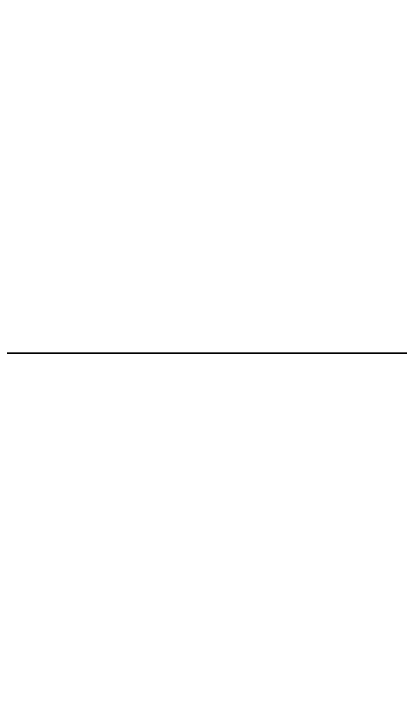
# Model space of a CAD drawing. Header units: inches. Extents: x 26.1 to 80.9, y -14.5 to 56.3.
# Drawn here: x 48.65307 to 48.66544, y 37.24305 to 37.26502 of the extents above; entities that cross this region are included whole.
import ezdxf

# ---------------------------------------------------------------- set-up
doc = ezdxf.new("R2010")
doc.units = ezdxf.units.IN
doc.header["$LTSCALE"] = 0.5
doc.header["$MEASUREMENT"] = 0
doc.layers.add('HATCH', color=12, linetype='Continuous')
doc.layers.add('LINE50', color=5, linetype='Continuous')

msp = doc.modelspace()

# ---------------------------------------------------------------- hatches: boundary and pattern name
at = {"layer": 'HATCH'}
h = msp.add_hatch(dxfattribs=at)
h.set_pattern_fill('INSUL', color=256, scale=7, style=0)
h.set_pattern_definition([(0, (-2877.4856, -359.7554), (0, 2.625), []), (0, (-2877.4856, -358.8804), (0, 2.625), [0.875, -0.875]), (0, (-2877.4856, -358.0054), (0, 2.625), [0.875, -0.875])])
h.paths.add_polyline_path([(46.051, 37.254161), (46.4885, 37.254161), (46.4885, 37.754161), (47.9885, 37.754161), (47.9885, 37.254161), (48.676, 37.254161), (48.676, 55.254161), (47.9885, 55.254161), (47.9885, 55.754161), (46.4885, 55.754161), (46.4885, 55.254161), (46.051, 55.254161)])
h = msp.add_hatch(dxfattribs=at)
h.set_pattern_fill('INSUL', color=256, scale=7, style=0)
h.set_pattern_definition([(0, (-2877.4856, -377.7554), (0, 2.625), []), (0, (-2877.4856, -376.8804), (0, 2.625), [0.875, -0.875]), (0, (-2877.4856, -376.0054), (0, 2.625), [0.875, -0.875])])
h.paths.add_polyline_path([(46.051, 19.254161), (46.4885, 19.254161), (46.4885, 19.754161), (47.9885, 19.754161), (47.9885, 19.254161), (48.676, 19.254161), (48.676, 37.254161), (47.9885, 37.254161), (47.9885, 37.754161), (46.4885, 37.754161), (46.4885, 37.254161), (46.051, 37.254161)])

# ---------------------------------------------------------------- linework, layer by layer
at = {"layer": 'LINE50'}
for points in [[(46.051, 37.254161), (46.4885, 37.254161), (46.4885, 37.754161), (47.9885, 37.754161), (47.9885, 37.254161), (48.676, 37.254161)], [(48.676, 37.254161), (47.9885, 37.254161), (47.9885, 37.754161), (46.4885, 37.754161), (46.4885, 37.254161), (46.051, 37.254161)]]:
    msp.add_lwpolyline(points, dxfattribs=at)

doc.saveas('drawing.dxf')
